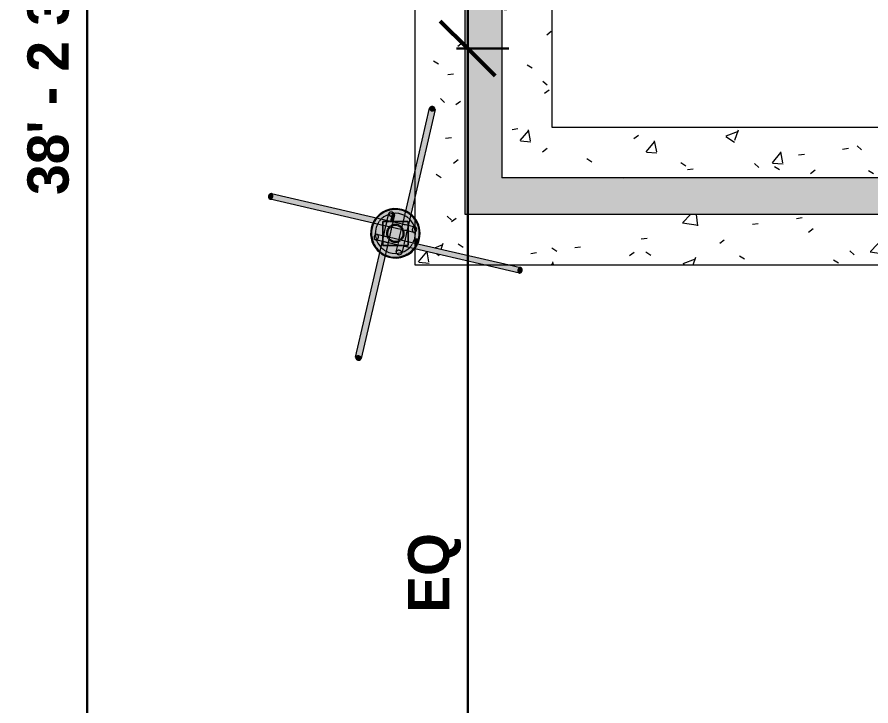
# Model space of a CAD drawing. Header units: inches. Extents: x -4126 to 2305, y -1116 to 12338.
# Drawn here: x -4041.2 to -3854.7, y 10905.7 to 11056.3 of the extents above; entities that cross this region are included whole.
import ezdxf

# ---------------------------------------------------------------- set-up
doc = ezdxf.new("R2010")
doc.units = ezdxf.units.IN
doc.header["$MEASUREMENT"] = 0
for name, color, linetype, lineweight in [('A-ANNO-DIMS', 211, 'Continuous', 9), ('A-ANNO-DIMS-96', 211, 'Continuous', 9), ('A-WALL', 113, 'Continuous', 13), ('S-FNDN', 32, 'Continuous', 13)]:
    doc.layers.add(name, color=color, linetype=linetype, lineweight=lineweight)
doc.styles.add('Century Gothic_B', font='GOTHICB.TTF', dxfattribs={"height": 9})
doc.dimstyles.new('OD__1_4__Tol__', dxfattribs={"dimscale": 12, "dimtxt": 9.397514, "dimasz": 1, "dimexe": 0.75, "dimexo": 0.5, "dimgap": 0.125, "dimtad": 1, "dimrnd": 0.25, "dimzin": 1, "dimdsep": 46, "dimlunit": 4, "dimtxsty": 'Century Gothic_B', "dimblk1": 'OBLIQUE', "dimblk2": 'OBLIQUE', "dimsah": 1, "dimcen": 0.09, "dimdle": 0.75, "dimazin": 0, "dimtfac": 1, "dimtdec": 4, "dimtix": 1, "dimtmove": 0, "dimatfit": 3, "dimfxl": 1, "dimtvp": 1, "dimtfill": 1, "dimfrac": 2, "dimtolj": 1, "dimtzin": 0, "dimlwd": 30, "dimlwe": 30, "dimarcsym": 2})
pattern_1 = [(50, (0, 0), (27.5427, -2.40992), [2.88, -31.68]), (355, (0, 0), (-5.327844, 28.884266), [2.304, -25.344]), (100.451, (2.295, -0.2), (22.215316, 26.47393), [2.448, -26.924]), (46.184, (0, 7.68), (40.98187, -6.35642), [4.32, -47.52]), (96.636, (3.415, 7.15), (35.89075, 37.40619), [3.671, -40.386]), (351.184, (0, 7.68), (35.89097, 37.40622), [3.456, -38.016]), (21, (3.84, 5.76), (22.921036, -15.46073), [2.88, -31.68]), (326, (3.84, 5.76), (9.34353, 27.84574), [2.304, -25.344]), (71.451, (5.75, 4.472), (32.26477, 12.38442), [2.448, -26.924]), (37.5, (0, 0), (0.466855, 12.782707), [1.267, -23.77, 1.267, -24.461, -25.44]), (37.5, (0, 0), (0.466855, 12.782707), [-50.765, 1.267, -24.173]), (7.5, (0, 0), (10.10159, 15.14509), [1.267, -13.402, 1.267, -23.194, -9.696]), (7.5, (0, 0), (10.10159, 15.14509), [-39.13, 1.267, -8.429]), (327.5, (-8.563, 0), (20.499161, -0.86578), [1.267, -8.333, 1.267, -28.685, -39.744]), (327.5, (-8.563, 0), (20.499161, -0.86578), [-39.552, 1.267, -38.477]), (317.5, (-12.403, 0), (22.39478, 3.844288), [1.267, -11.213, 1.267, -18.624, -28.224]), (317.5, (-12.403, 0), (22.39478, 3.844288), [-32.371, 1.267, -26.957])]

# ---------------------------------------------------------------- blocks, each defined once
blk = doc.blocks.new('316600 - Special Foundations - Diamond Pier - Generic - 316600 - Special Foundations - Diamond Pier - Generic-V173-FRAMING PLAN - 1ST FLOOR')
at = {"layer": 'S-FNDN', "transparency": 33554483}
for points in [[(4.23, 10.6), (7.97, 26.76), (7.68, 26.89), (7.49, 27.11), (7.44, 27.24), (4.23, 13.28), (4.23, 10.96)], [(4.23, 7.83), (8.63, 26.97), (8.43, 26.79), (8.13, 26.74), (7.96, 26.72), (4.23, 10.41), (4.23, 7.88)], [(8.13, 26.74), (8.38, 26.79), (8.55, 26.87), (8.68, 27.08), (8.63, 27.37), (8.55, 27.48), (8.28, 27.65), (7.97, 27.7), (7.68, 27.61), (7.49, 27.43), (7.46, 27.36), (7.51, 27.08), (7.68, 26.89), (8.03, 26.75)], [(2.83, 4.55), (4.23, 10.6), (4.23, 13.37), (2.3, 4.85), (2.73, 4.61)], [(3.39, 4.19), (4.23, 7.97), (4.23, 10.6), (2.83, 4.55), (3.38, 4.21)], [(-27.24, 7.46), (-26.99, 7.57), (-26.87, 7.72), (-26.75, 8.03), (-26.76, 8.3), (-26.87, 8.55), (-27.08, 8.68), (-27.37, 8.63), (-27.48, 8.55), (-27.64, 8.33), (-27.7, 7.97), (-27.65, 7.72), (-27.43, 7.49), (-27.36, 7.46)], [(-4.87, 2.26), (-4.65, 2.74), (-4.57, 2.84), (-26.76, 7.97), (-26.89, 7.68), (-27.11, 7.49), (-27.24, 7.44), (-5.27, 2.36)], [(-4.57, 2.84), (-4.15, 3.38), (-26.97, 8.63), (-26.79, 8.43), (-26.74, 8.13), (-26.72, 7.96), (-4.64, 2.85)], [(-0.53, 2.62), (-0.2, 4.16), (-0.31, 4.41), (-0.55, 4.59), (-0.71, 4.64), (-1.16, 2.69), (-0.71, 2.62), (-0.53, 2.62)], [(-1.18, 2.62), (-1.17, 2.64), (-1.17, 2.69), (-1.77, 2.81), (-1.79, 2.62), (-1.23, 2.62)], [(-0.62, 2.24), (-0.57, 2.55), (-0.58, 2.53), (-0.62, 2.24)], [(5.27, -1.22), (5.39, 0.38), (5.09, 1.82), (4.29, 3.27), (4.23, 3.33), (4.23, 1.44), (4.43, 1.37), (4.61, 1.17), (4.66, 0.87), (4.59, 0.55), (4.41, 0.31), (4.35, 0.23), (4.27, -0.99), (5.05, -1.17)], [(2.55, 0.55), (2.53, 0.58), (2.53, 0.55)], [(2.77, 0.5), (2.77, 0.59), (2.57, 0.63), (2.55, 0.55), (2.75, 0.5)], [(2.77, 1.71), (2.75, 1.79), (2.75, 1.76), (2.74, 1.71)], [(2.77, 1.51), (2.81, 1.77), (2.77, 1.76), (2.77, 1.59)], [(4.64, 0.71), (4.64, 1.05), (4.53, 1.29), (4.32, 1.42), (4.23, 1.42), (4.26, 0.79), (4.59, 0.72)], [(4.23, 0.22), (4.41, 0.31), (4.59, 0.55), (4.64, 0.71), (4.23, 0.8), (4.23, 0.23)], [(4.27, -0.99), (4.35, 0.27), (4.23, 0.2), (4.23, -0.98)], [(-2.77, -1.78), (-2.81, -1.69), (-2.81, -1.77)], [(-2.57, -0.64), (-2.55, -0.55), (-2.77, -0.52), (-2.77, -0.59)], [(-2.55, -1.83), (-2.55, -1.81), (-2.75, -1.76), (-2.75, -1.79), (-2.65, -1.81)], [(-2.55, -0.63), (-2.53, -0.58), (-2.55, -0.57), (-2.55, -0.63)], [(4.87, -2.26), (5.27, -1.22), (4.25, -1.02), (4.23, -1.17), (4.27, -2.12), (4.75, -2.24)], [(0.63, -2.57), (0.63, -2.55), (0.58, -2.53), (0.57, -2.55)], [(1.77, -2.83), (1.79, -2.62), (1.17, -2.64), (1.17, -2.69), (1.75, -2.82)], [(4.23, -3.28), (4.75, -2.55), (4.87, -2.26), (4.23, -2.15), (4.23, -3.24)], [(19.66, -6.88), (22.06, -6.88), (4.57, -2.84), (4.23, -3.33), (4.23, -3.4), (19.45, -6.88)], [(22.17, -6.88), (24.84, -6.88), (4.85, -2.3), (4.65, -2.74), (4.57, -2.84), (22.06, -6.88)], [(-8.68, -27.08), (-8.55, -26.87), (-8.28, -26.75), (-7.96, -26.72), (-2.83, -4.55), (-3.39, -4.19), (-8.66, -26.99)], [(-7.46, -27.36), (-2.3, -4.85), (-2.83, -4.55), (-7.97, -26.76), (-7.68, -26.89), (-7.49, -27.11), (-7.46, -27.24)], [(26.76, -7.97), (26.89, -7.68), (27.11, -7.49), (27.24, -7.44), (24.74, -6.88), (22.06, -6.88), (26.75, -7.96)], [(27.21, -8.69), (27.45, -8.58), (27.65, -8.27), (27.7, -7.97), (27.65, -7.72), (27.43, -7.49), (27.36, -7.46), (27.08, -7.51), (26.97, -7.6), (26.79, -7.88), (26.75, -8.19), (26.81, -8.45), (27.02, -8.65), (27.08, -8.68)], [(-8.02, -27.71), (-7.68, -27.61), (-7.49, -27.43), (-7.46, -27.36), (-7.51, -27.08), (-7.6, -26.97), (-7.88, -26.79), (-8.19, -26.75), (-8.43, -26.79), (-8.63, -26.97), (-8.68, -27.23), (-8.58, -27.45), (-8.28, -27.65), (-8.13, -27.68)]]:
    blk.add_hatch(color=256, dxfattribs=at).paths.add_polyline_path(points, flags=0)
h = blk.add_hatch(color=256, dxfattribs=at)
h.paths.add_polyline_path([(-4.27, 0.99), (-3.84, 2.03), (-4.87, 2.26), (-5.27, 1.22), (-4.36, 1.01)], flags=0)
h.paths.add_polyline_path([(4.23, 1.44), (4.23, 3.33), (3.39, 4.19), (3.12, 3.03), (3.3, 2.87), (4.04, 1.68), (4.09, 1.47), (4.16, 1.46)], flags=0)
h.paths.add_polyline_path([(-3.03, 3.12), (-2.87, 3.3), (-1.68, 4.04), (-1.47, 4.09), (-1.37, 4.43), (-1.17, 4.61), (-0.87, 4.66), (-0.55, 4.59), (-0.31, 4.41), (-0.23, 4.35), (1.02, 4.25), (2.03, 3.84), (2.26, 4.87), (1.96, 5.04), (0.31, 5.38), (-1.08, 5.3), (-2.53, 4.78), (-3.77, 3.87), (-4.15, 3.38), (-3.13, 3.14)], flags=0)
h = blk.add_hatch(color=256, dxfattribs=at)
h.paths.add_polyline_path([(-3.84, 2.03), (-3.67, 2.35), (-3.03, 3.12), (-4.17, 3.36), (-4.75, 2.56), (-4.84, 2.26), (-4.27, 2.12)], flags=0)
h.paths.add_polyline_path([(3.12, 3.03), (3.37, 4.21), (3.23, 4.32), (2.26, 4.84), (2.06, 3.83), (2.35, 3.67), (3.11, 3.04)], flags=0)
h = blk.add_hatch(color=256, dxfattribs=at)
h.paths.add_polyline_path([(4.23, -0.98), (4.23, 0.22), (4.04, 0.2), (2.77, 0.45), (2.77, -0.64), (3.75, -0.87)], flags=0)
h.paths.add_polyline_path([(-2.77, 0.64), (-2.77, 1.78), (-3.84, 2.03), (-4.27, 0.99), (-2.95, 0.68)], flags=0)
h.paths.add_polyline_path([(4.09, 1.47), (3.98, 1.78), (3.3, 2.88), (3.12, 3.03), (2.83, 1.77), (4.04, 1.49)], flags=0)
h.paths.add_polyline_path([(1.41, 2.62), (1.74, 2.62), (2.03, 3.84), (0.87, 4.27), (-0.27, 4.35), (-0.2, 4.16), (-0.23, 3.92), (-0.5, 2.62), (1.37, 2.62)], flags=0)
h.paths.add_polyline_path([(-1.77, 2.83), (-1.47, 4.09), (-1.78, 3.98), (-2.87, 3.3), (-3.03, 3.12), (-2.02, 2.89)], flags=0)
h = blk.add_hatch(color=256, dxfattribs=at)
h.paths.add_polyline_path([(-2.77, 1.78), (-2.76, 2.62), (-2.13, 2.62), (-2.02, 2.89), (-3.04, 3.1), (-3.8, 2.13), (-3.84, 2.03), (-2.87, 1.81)], flags=0)
h.paths.add_polyline_path([(2.89, 2.02), (3.1, 3.04), (2.13, 3.8), (2.03, 3.84), (1.78, 2.62), (2.77, 2.62), (2.81, 2.06), (2.87, 2.03)], flags=0)
h = blk.add_hatch(color=256, dxfattribs=at)
h.paths.add_polyline_path([(-2.77, -2.07), (-2.81, -1.77), (-2.83, -1.77), (-2.87, -2.03), (-2.81, -2.06)], flags=0)
h.paths.add_polyline_path([(-1.16, 2.69), (-0.71, 4.64), (-1.05, 4.64), (-1.29, 4.53), (-1.42, 4.32), (-1.75, 2.82), (-1.17, 2.69)], flags=0)
h = blk.add_hatch(color=256, dxfattribs=at)
h.paths.add_polyline_path([(1, -2.62), (1.79, -2.62), (2.03, -1.61), (0.82, -1.36), (0.58, -2.53), (0.96, -2.62)], flags=0)
h.paths.add_polyline_path([(-1.61, -2.05), (-1.36, -0.82), (-2.53, -0.58), (-2.77, -1.71), (-2.74, -1.71), (-2.74, -1.76), (-1.61, -2.05)], flags=0)
h.paths.add_polyline_path([(2.53, 0.58), (2.77, 1.71), (2.74, 1.71), (2.74, 1.76), (1.61, 2.03), (1.36, 0.82), (2.48, 0.59)], flags=0)
h.paths.add_polyline_path([(-0.83, 1.33), (-0.58, 2.53), (-1.02, 2.62), (-1.79, 2.62), (-2.03, 1.61), (-0.83, 1.33)], flags=0)
h = blk.add_hatch(color=256, dxfattribs=at)
h.paths.add_polyline_path([(0.86, -2.62), (0.63, -2.57), (0.62, -2.62), (0.85, -2.62)], flags=0)
h.paths.add_polyline_path([(-1.61, -2.05), (0.55, -2.53), (0.83, -1.33), (-1.34, -0.87), (-1.61, -2.03)], flags=0)
h.paths.add_polyline_path([(-2.77, -2.62), (-1.74, -2.62), (-1.64, -2.04), (-2.77, -1.78), (-2.77, -2.47)], flags=0)
h.paths.add_polyline_path([(2.05, -1.61), (2.53, 0.55), (1.33, 0.83), (0.87, -1.34), (2.03, -1.61)], flags=0)
h.paths.add_polyline_path([(2.76, -2.62), (2.77, -2.59), (2.77, -1.78), (2.04, -1.64), (1.81, -2.62), (2.35, -2.62)], flags=0)
h.paths.add_polyline_path([(-2.77, -1.51), (-2.57, -0.64), (-2.77, -0.59), (-2.77, -1.47)], flags=0)
h.paths.add_polyline_path([(-1.33, -0.83), (-0.87, 1.34), (-2.05, 1.61), (-2.53, -0.55), (-1.33, -0.83)], flags=0)
h.paths.add_polyline_path([(2.77, 0.59), (2.74, 1.37), (2.57, 0.64)], flags=0)
h.paths.add_polyline_path([(1.33, 0.83), (1.61, 2.05), (-0.55, 2.53), (-0.83, 1.33), (1.29, 0.84)], flags=0)
h.paths.add_polyline_path([(-2.05, 1.61), (-1.81, 2.62), (-2.77, 2.59), (-2.77, 1.78), (-2.51, 1.72)], flags=0)
h.paths.add_polyline_path([(2.77, 1.78), (2.74, 2.62), (1.74, 2.62), (1.64, 2.04), (2.76, 1.78)], flags=0)
h.paths.add_polyline_path([(-0.63, 2.57), (-0.62, 2.62), (-0.71, 2.58), (-0.64, 2.57)], flags=0)
h = blk.add_hatch(color=256, dxfattribs=at)
h.paths.add_polyline_path([(-0.31, -2.62), (0.53, -2.62), (0.55, -2.55), (-1.61, -2.05), (-1.74, -2.62), (-0.33, -2.62)], flags=0)
h.paths.add_polyline_path([(2.77, -1.78), (2.75, 0.5), (2.55, 0.55), (2.05, -1.61), (2.51, -1.72)], flags=0)
h.paths.add_polyline_path([(0.83, -1.33), (1.33, 0.83), (-0.83, 1.33), (-1.33, -0.83), (0.71, -1.3)], flags=0)
h.paths.add_polyline_path([(-2.55, -0.55), (-2.05, 1.61), (-2.77, 1.78), (-2.75, -0.5)], flags=0)
h.paths.add_polyline_path([(1.61, 2.05), (1.74, 2.62), (-0.53, 2.62), (-0.55, 2.55), (1.53, 2.07)], flags=0)
h = blk.add_hatch(color=256, dxfattribs=at)
h.paths.add_polyline_path([(4.23, 0.8), (4.23, 1.44), (2.82, 1.75), (2.77, 1.37), (2.77, 1.14), (4.16, 0.82)], flags=0)
h.paths.add_polyline_path([(-1.81, 2.62), (-1.77, 2.83), (-2.03, 2.87), (-2.12, 2.62)], flags=0)
h = blk.add_hatch(color=256, dxfattribs=at)
h.paths.add_polyline_path([(-0.55, 2.55), (-0.56, 2.62), (-0.62, 2.62), (-0.63, 2.57), (-0.55, 2.55)], flags=0)
h.paths.add_polyline_path([(-1.02, 2.62), (-1.02, 2.66), (-1.16, 2.67), (-1.17, 2.62), (-1.02, 2.62)], flags=0)
h = blk.add_hatch(color=256, dxfattribs=at)
h.paths.add_polyline_path([(0.71, -4.64), (1.16, -2.69), (0.71, -2.62), (0.53, -2.62), (0.2, -4.16), (0.31, -4.41), (0.55, -4.59)], flags=0)
h.paths.add_polyline_path([(1.76, 2.62), (1.78, 2.62), (1.75, 2.62)], flags=0)
h = blk.add_hatch(color=256, dxfattribs=at)
h.paths.add_polyline_path([(0.87, -4.66), (1.17, -4.61), (1.37, -4.43), (1.47, -4.09), (1.75, -2.82), (1.16, -2.69), (0.71, -4.64)], flags=0)
h.paths.add_polyline_path([(2.83, 1.77), (2.87, 2.03), (2.77, 2.07), (2.81, 1.77)], flags=0)
h = blk.add_hatch(color=256, dxfattribs=at)
h.paths.add_polyline_path([(-0.46, -5.39), (1.08, -5.3), (2.53, -4.78), (3.86, -3.76), (4.15, -3.38), (3.03, -3.12), (2.87, -3.3), (1.68, -4.04), (1.47, -4.09), (1.37, -4.43), (1.17, -4.61), (0.87, -4.66), (0.55, -4.59), (0.31, -4.41), (0.23, -4.35), (-1.02, -4.25), (-2.03, -3.84), (-2.26, -4.87), (-1.96, -5.04), (-0.55, -5.37)], flags=0)
h.paths.add_polyline_path([(-3.39, -4.19), (-3.12, -3.03), (-3.3, -2.87), (-4.03, -1.71), (-4.09, -1.47), (-4.43, -1.37), (-4.61, -1.17), (-4.66, -0.87), (-4.59, -0.55), (-4.41, -0.31), (-4.35, -0.23), (-4.27, 0.99), (-5.27, 1.22), (-5.39, -0.38), (-5.09, -1.82), (-4.29, -3.27), (-3.69, -3.89)], flags=0)
h.paths.add_polyline_path([(4.23, -2.12), (4.19, -1.17), (3.84, -2.03)], flags=0)
h = blk.add_hatch(color=256, dxfattribs=at)
h.paths.add_polyline_path([(0.27, -4.35), (0.2, -4.16), (0.23, -3.92), (0.5, -2.62), (-1.74, -2.62), (-2.03, -3.84), (-0.87, -4.27), (0.25, -4.35)], flags=0)
h.paths.add_polyline_path([(1.47, -4.09), (1.78, -3.98), (2.87, -3.3), (3.03, -3.12), (1.77, -2.83), (1.49, -4.04)], flags=0)
h.paths.add_polyline_path([(-3.12, -3.03), (-2.83, -1.77), (-4.09, -1.47), (-3.98, -1.78), (-3.3, -2.88)], flags=0)
h.paths.add_polyline_path([(3.84, -2.03), (4.23, -0.98), (2.77, -0.64), (2.77, -1.78), (3.75, -2)], flags=0)
h.paths.add_polyline_path([(-2.77, -0.5), (-2.77, 0.64), (-4.27, 0.99), (-4.35, -0.27), (-4.16, -0.2), (-3.92, -0.23), (-3.01, -0.44)], flags=0)
h = blk.add_hatch(color=256, dxfattribs=at)
h.paths.add_polyline_path([(4.16, 0.2), (4.23, 0.25), (4.23, 0.8), (2.77, 1.14), (2.77, 0.5), (4.04, 0.2)], flags=0)
h.paths.add_polyline_path([(-2.77, 1.78), (-2.77, 1.78), (-2.87, 1.8)], flags=0)
h = blk.add_hatch(color=256, dxfattribs=at)
h.paths.add_polyline_path([(2.87, -1.81), (2.87, -1.8), (2.77, -1.78)], flags=0)
h.paths.add_polyline_path([(-2.77, -1.14), (-2.77, -0.5), (-4.16, -0.2), (-4.41, -0.31), (-4.59, -0.55), (-4.64, -0.71), (-2.86, -1.12)], flags=0)
h = blk.add_hatch(color=256, dxfattribs=at)
h.paths.add_polyline_path([(2.02, -2.89), (2.12, -2.62), (1.81, -2.65), (1.77, -2.83)], flags=0)
h.paths.add_polyline_path([(-2.83, -1.77), (-2.77, -1.37), (-2.77, -1.14), (-4.64, -0.71), (-4.64, -1.05), (-4.53, -1.29), (-4.32, -1.42), (-3.08, -1.71)], flags=0)
h = blk.add_hatch(color=256, dxfattribs=at)
h.paths.add_polyline_path([(-2.03, -3.84), (-1.78, -2.62), (-2.77, -2.62), (-2.81, -2.06), (-2.89, -2.02), (-3.1, -3.04), (-2.13, -3.8), (-2.03, -3.84)], flags=0)
h.paths.add_polyline_path([(3.03, -3.12), (3.8, -2.13), (3.84, -2.03), (2.77, -1.81), (2.76, -2.62), (2.13, -2.62), (2.02, -2.89), (2.87, -3.08)], flags=0)
h = blk.add_hatch(color=256, dxfattribs=at)
h.paths.add_polyline_path([(-2.26, -4.87), (-2.06, -3.83), (-2.35, -3.67), (-3.12, -3.03), (-3.37, -4.21), (-3.23, -4.32), (-2.27, -4.87)], flags=0)
h.paths.add_polyline_path([(4.15, -3.38), (4.23, -3.24), (4.23, -2.12), (3.83, -2.06), (3.67, -2.35), (3.03, -3.12), (3.77, -3.29)], flags=0)
h = blk.add_hatch(color=256, dxfattribs=at)
h.paths.add_polyline_path([(1.16, -2.69), (1.17, -2.62), (1.02, -2.66)], flags=0)
h.paths.add_polyline_path([(0.53, -2.62), (0.62, -2.62), (0.63, -2.57), (0.55, -2.55)], flags=0)
h = blk.add_hatch(color=256, dxfattribs=at)
h.paths.add_polyline_path([(27.08, -8.68), (26.87, -8.55), (26.75, -8.28), (26.72, -7.96), (22.06, -6.88), (19.29, -6.88), (26.99, -8.66)], flags=0)
h.paths.add_polyline_path([(4.23, -3.4), (4.2, -3.32), (4.15, -3.38)], flags=0)
at = {"layer": 'S-FNDN'}
for p, q in [((4.23, 13.37), (7.46, 27.36)), ((8.68, 27.08), (4.23, 7.83)), ((1.68, 2.34), (4.23, 13.37)), ((-2.34, 1.68), (-27.36, 7.46)), ((-27.08, 8.68), (-1.67, 2.81)), ((4.23, 7.83), (2.81, 1.67)), ((-1.77, 2.83), (-1.42, 4.32)), ((-0.2, 4.04), (-0.55, 2.55)), ((-2.77, 2.59), (-2.77, 2.46)), ((-2.77, 2.46), (-2.77, 2.59)), ((-2.77, 2.42), (-2.77, 2.29)), ((-2.77, 2.29), (-2.77, 2.42)), ((-2.77, 2.25), (-2.77, 2.13)), ((-2.77, 2.13), (-2.77, 2.25)), ((-2.77, 2.1), (-2.77, 2)), ((-2.77, 2), (-2.77, 2.1)), ((-2.77, 1.97), (-2.77, 1.89)), ((-2.77, 1.89), (-2.77, 1.97)), ((-2.15, 2.62), (-2.76, 2.62)), ((-2.76, 2.62), (-2.15, 2.62)), ((-1.81, 2.62), (-2.12, 2.62)), ((-2.12, 2.62), (-1.82, 2.62)), ((-2, 1.81), (-1.98, 1.92)), ((-1.97, 1.95), (-1.94, 2.06)), ((-1.94, 2.09), (-1.91, 2.22)), ((-1.9, 2.25), (-1.88, 2.36)), ((-1.86, 2.41), (-1.84, 2.52)), ((-1.83, 2.55), (-1.81, 2.65)), ((-1.8, 2.67), (-1.79, 2.75)), ((-1.73, 2.62), (-1.79, 2.62)), ((-1.79, 2.62), (-1.73, 2.62)), ((-1.78, 2.76), (-1.77, 2.81)), ((-1.67, 2.62), (-1.73, 2.62)), ((-1.73, 2.62), (-1.67, 2.62)), ((-1.67, 2.81), (-1.29, 2.72)), ((-1.5, 2.62), (-1.59, 2.62)), ((-1.59, 2.62), (-1.5, 2.62)), ((-1.35, 2.62), (-1.49, 2.62)), ((-1.49, 2.62), (-1.35, 2.62)), ((-1.26, 2.62), (-1.34, 2.62)), ((-1.34, 2.62), (-1.26, 2.62)), ((-1.25, 2.71), (-1.01, 2.65)), ((-1.18, 2.62), (-1.23, 2.62)), ((-1.23, 2.62), (-1.18, 2.62)), ((-1.02, 2.62), (-1.17, 2.62)), ((-1.17, 2.62), (-1.02, 2.62)), ((-1, 2.65), (0.23, 2.37)), ((-0.86, 2.62), (-0.94, 2.62)), ((-0.94, 2.62), (-0.86, 2.62)), ((-0.73, 2.62), (-0.85, 2.62)), ((-0.85, 2.62), (-0.73, 2.62)), ((-0.62, 2.62), (-0.72, 2.62)), ((-0.72, 2.62), (-0.62, 2.62)), ((-0.69, 1.94), (-0.72, 1.81)), ((-0.65, 2.1), (-0.68, 1.99)), ((-0.62, 2.24), (-0.65, 2.12)), ((-0.56, 2.62), (-0.62, 2.62)), ((-0.62, 2.62), (1.75, 2.62)), ((-0.59, 2.37), (-0.61, 2.26)), ((-0.57, 2.47), (-0.59, 2.38)), ((-0.55, 2.53), (-0.56, 2.48)), ((1.75, 2.62), (-0.53, 2.62)), ((0.24, 2.37), (1.53, 2.07)), ((1.15, 0.05), (1.68, 2.34)), ((1.53, 2.07), (1.61, 2.05)), ((1.64, 2.04), (1.69, 2.03)), ((1.71, 2.02), (1.79, 2.01)), ((1.83, 2.62), (1.78, 2.62)), ((1.78, 2.62), (1.83, 2.62)), ((1.81, 2), (1.92, 1.98)), ((1.93, 2.62), (1.85, 2.62)), ((1.86, 2.62), (1.93, 2.62)), ((1.95, 1.97), (2.06, 1.94)), ((2.06, 2.62), (1.96, 2.62)), ((1.96, 2.62), (2.06, 2.62)), ((2.09, 1.94), (2.22, 1.91)), ((2.22, 2.62), (2.1, 2.62)), ((2.1, 2.62), (2.22, 2.62)), ((2.25, 1.9), (2.36, 1.88)), ((2.38, 2.62), (2.26, 2.62)), ((2.26, 2.62), (2.38, 2.62)), ((2.55, 2.62), (2.42, 2.62)), ((2.42, 2.62), (2.55, 2.62)), ((2.71, 2.62), (2.59, 2.62)), ((2.59, 2.62), (2.71, 2.62)), ((2.77, 2.33), (2.77, 2.62)), ((2.77, 2.62), (2.77, 2.33)), ((2.77, 1.78), (2.77, 2.31)), ((2.77, 2.31), (2.77, 1.91)), ((2.77, 1.89), (2.77, 1.76)), ((-2.77, 1.78), (-2.77, -0.5)), ((-2.77, -0.65), (-2.77, 1.78)), ((-2.52, -0.45), (-2.37, 0.23)), ((-2.37, 0.24), (-2.05, 1.61)), ((-0.05, 1.15), (-2.34, 1.68)), ((-2.04, 1.64), (-2.03, 1.69)), ((-2.02, 1.71), (-2.01, 1.79)), ((-1.08, 0.24), (-1.22, -0.36)), ((-1.01, 0.54), (-1.08, 0.25)), ((-0.83, 1.33), (-1.01, 0.56)), ((-0.81, 1.41), (-0.82, 1.36)), ((-0.79, 1.51), (-0.8, 1.46)), ((-0.76, 1.63), (-0.78, 1.53)), ((-0.73, 1.78), (-0.75, 1.66)), ((0.24, 1.08), (-0.04, 1.15)), ((0.54, 1.01), (0.25, 1.08)), ((1.33, 0.83), (0.56, 1.01)), ((1.01, -0.54), (1.15, 0.04)), ((1.41, 0.81), (1.36, 0.82)), ((1.51, 0.79), (1.46, 0.8)), ((1.63, 0.76), (1.53, 0.78)), ((1.78, 0.73), (1.66, 0.75)), ((1.94, 0.69), (1.81, 0.72)), ((2.1, 0.65), (1.99, 0.68)), ((2.24, 0.62), (2.12, 0.65)), ((2.37, 0.59), (2.26, 0.61)), ((2.52, 0.45), (2.37, -0.21)), ((2.47, 0.57), (2.38, 0.59)), ((2.42, 1.86), (2.52, 1.84)), ((2.53, 0.55), (2.48, 0.56)), ((2.65, 1.01), (2.53, 0.46)), ((2.55, 1.83), (2.65, 1.81)), ((4.04, 0.2), (2.55, 0.55)), ((2.71, 1.25), (2.66, 1.04)), ((2.67, 1.8), (2.75, 1.79)), ((2.81, 1.67), (2.72, 1.29)), ((2.76, 1.78), (2.81, 1.77)), ((2.77, 1.7), (2.77, 1.76)), ((2.77, 1.76), (2.77, 1.69)), ((2.77, 1.61), (2.77, 1.69)), ((2.77, 1.69), (2.77, 1.61)), ((2.77, 1.51), (2.77, 1.59)), ((2.77, 1.59), (2.77, 1.51)), ((2.77, 1.47), (2.77, 1.51)), ((2.77, 1.51), (2.77, 1.47)), ((2.77, 1.31), (2.77, 1.46)), ((2.77, 1.46), (2.77, 1.31)), ((2.77, 1.15), (2.77, 1.3)), ((2.77, 1.3), (2.77, 1.15)), ((2.77, 0.98), (2.77, 1.14)), ((2.77, 1.14), (2.77, 0.98)), ((2.77, 0.83), (2.77, 0.97)), ((2.77, 0.97), (2.77, 0.83)), ((2.77, 0.69), (2.77, 0.82)), ((2.77, 0.82), (2.77, 0.69)), ((2.77, 0.59), (2.77, 0.68)), ((2.77, 0.65), (2.77, 0.19)), ((2.77, 0.52), (2.77, 0.58)), ((2.77, -0.36), (2.77, 0.5)), ((2.77, 0.17), (2.77, -0.36)), ((2.83, 1.77), (4.23, 1.44)), ((4.23, 1.44), (4.32, 1.42)), ((-8.68, -27.08), (-2.81, -1.67)), ((-3.73, -1.56), (-4.32, -1.42)), ((-4.04, -0.2), (-2.55, -0.55)), ((-2.83, -1.77), (-3.69, -1.57)), ((-2.81, -1.67), (-2.72, -1.29)), ((-2.76, -1.78), (-2.81, -1.77)), ((-2.77, -0.52), (-2.77, -0.58)), ((-2.77, -0.59), (-2.77, -0.68)), ((-2.77, -0.69), (-2.77, -0.82)), ((-2.77, -0.82), (-2.77, -0.69)), ((-2.77, -0.83), (-2.77, -0.97)), ((-2.77, -0.97), (-2.77, -0.83)), ((-2.77, -0.98), (-2.77, -1.14)), ((-2.77, -1.14), (-2.77, -0.98)), ((-2.77, -1.15), (-2.77, -1.3)), ((-2.77, -1.3), (-2.77, -1.15)), ((-2.77, -1.31), (-2.77, -1.46)), ((-2.77, -1.46), (-2.77, -1.31)), ((-2.77, -1.47), (-2.77, -1.51)), ((-2.77, -1.51), (-2.77, -1.47)), ((-2.77, -1.51), (-2.77, -1.59)), ((-2.77, -1.59), (-2.77, -1.51)), ((-2.77, -1.61), (-2.77, -1.69)), ((-2.77, -1.69), (-2.77, -1.61)), ((-2.77, -1.7), (-2.77, -1.76)), ((-2.77, -1.76), (-2.77, -1.7)), ((-2.77, -1.89), (-2.77, -1.76)), ((-2.77, -1.78), (-2.77, -2.31)), ((-2.67, -1.8), (-2.75, -1.79)), ((-2.71, -1.25), (-2.66, -1.04)), ((-2.65, -1.01), (-2.53, -0.46)), ((-2.55, -1.83), (-2.65, -1.81)), ((-2.53, -0.55), (-2.48, -0.56)), ((-2.41, -1.86), (-2.52, -1.84)), ((-2.47, -0.57), (-2.38, -0.59)), ((-2.37, -0.59), (-2.26, -0.61)), ((-2.24, -0.62), (-2.12, -0.65)), ((-2.1, -0.65), (-1.99, -0.68)), ((-1.94, -0.69), (-1.81, -0.72)), ((-1.78, -0.73), (-1.66, -0.75)), ((-1.22, -0.37), (-1.68, -2.34)), ((-1.63, -0.76), (-1.53, -0.78)), ((-1.51, -0.79), (-1.46, -0.8)), ((-1.41, -0.81), (-1.36, -0.82)), ((-1.33, -0.83), (-0.56, -1.01)), ((-0.54, -1.01), (-0.25, -1.08)), ((-0.24, -1.08), (0.04, -1.15)), ((0.05, -1.15), (2.34, -1.68)), ((0.69, -1.94), (0.72, -1.81)), ((0.73, -1.78), (0.75, -1.66)), ((0.76, -1.63), (0.78, -1.53)), ((0.79, -1.51), (0.8, -1.46)), ((0.81, -1.41), (0.82, -1.36)), ((0.83, -1.33), (1.01, -0.56)), ((2, -1.81), (1.98, -1.92)), ((2.02, -1.71), (2.01, -1.79)), ((2.04, -1.64), (2.03, -1.69)), ((2.37, -0.23), (2.05, -1.61)), ((2.34, -1.68), (4.23, -2.12)), ((2.77, -1.78), (2.77, -0.39)), ((2.77, -0.39), (2.77, -1.78)), ((-1.68, -2.34), (-7.46, -27.36)), ((-2.77, -2.31), (-2.77, -1.91)), ((-2.77, -2.33), (-2.77, -2.62)), ((-2.77, -2.62), (-2.77, -2.33)), ((-2.71, -2.62), (-2.59, -2.62)), ((-2.59, -2.62), (-2.71, -2.62)), ((-2.55, -2.62), (-2.42, -2.62)), ((-2.42, -2.62), (-2.55, -2.62)), ((-2.38, -2.62), (-2.26, -2.62)), ((-2.26, -2.62), (-2.38, -2.62)), ((-2.25, -1.9), (-2.36, -1.88)), ((-2.09, -1.94), (-2.22, -1.91)), ((-2.22, -2.62), (-2.1, -2.62)), ((-2.1, -2.62), (-2.22, -2.62)), ((-1.95, -1.97), (-2.06, -1.94)), ((-2.06, -2.62), (-1.96, -2.62)), ((-1.96, -2.62), (-2.06, -2.62)), ((-1.93, -2.62), (-1.85, -2.62)), ((-1.86, -2.62), (-1.93, -2.62)), ((-1.81, -2), (-1.92, -1.98)), ((-1.83, -2.62), (-1.78, -2.62)), ((-1.78, -2.62), (-1.83, -2.62)), ((-1.71, -2.02), (-1.79, -2.01)), ((-1.75, -2.62), (0.53, -2.62)), ((0.62, -2.62), (-1.75, -2.62)), ((-1.64, -2.04), (-1.69, -2.03)), ((-1.53, -2.07), (-1.61, -2.05)), ((-0.24, -2.37), (-1.53, -2.07)), ((1, -2.65), (-0.23, -2.37)), ((0.2, -4.04), (0.55, -2.55)), ((0.55, -2.53), (0.56, -2.48)), ((0.56, -2.62), (0.62, -2.62)), ((0.57, -2.47), (0.59, -2.38)), ((0.59, -2.37), (0.61, -2.26)), ((0.62, -2.24), (0.65, -2.12)), ((0.62, -2.62), (0.72, -2.62)), ((0.72, -2.62), (0.62, -2.62)), ((0.65, -2.1), (0.68, -1.99)), ((0.73, -2.62), (0.85, -2.62)), ((0.85, -2.62), (0.73, -2.62)), ((0.86, -2.62), (0.94, -2.62)), ((0.94, -2.62), (0.86, -2.62)), ((1.25, -2.71), (1.01, -2.65)), ((1.02, -2.62), (1.17, -2.62)), ((1.17, -2.62), (1.02, -2.62)), ((1.18, -2.62), (1.23, -2.62)), ((1.23, -2.62), (1.18, -2.62)), ((1.26, -2.62), (1.34, -2.62)), ((1.34, -2.62), (1.26, -2.62)), ((1.67, -2.81), (1.29, -2.72)), ((1.35, -2.62), (1.49, -2.62)), ((1.49, -2.62), (1.35, -2.62)), ((1.77, -2.83), (1.42, -4.32)), ((1.5, -2.62), (1.59, -2.62)), ((1.59, -2.62), (1.5, -2.62)), ((1.67, -2.62), (1.73, -2.62)), ((1.73, -2.62), (1.67, -2.62)), ((4.23, -3.4), (1.67, -2.81)), ((1.73, -2.62), (1.79, -2.62)), ((1.79, -2.62), (1.73, -2.62)), ((1.78, -2.76), (1.77, -2.81)), ((1.8, -2.67), (1.79, -2.75)), ((1.83, -2.55), (1.81, -2.65)), ((1.81, -2.62), (2.12, -2.62)), ((2.12, -2.62), (1.82, -2.62)), ((1.86, -2.41), (1.84, -2.52)), ((1.9, -2.25), (1.88, -2.36)), ((1.94, -2.09), (1.91, -2.22)), ((1.97, -1.95), (1.94, -2.06)), ((2.15, -2.62), (2.76, -2.62)), ((2.76, -2.62), (2.15, -2.62)), ((2.77, -1.97), (2.77, -1.89)), ((2.77, -1.89), (2.77, -1.97)), ((2.77, -2.1), (2.77, -2)), ((2.77, -2), (2.77, -2.1)), ((2.77, -2.25), (2.77, -2.13)), ((2.77, -2.13), (2.77, -2.25)), ((2.77, -2.42), (2.77, -2.29)), ((2.77, -2.29), (2.77, -2.42)), ((2.77, -2.59), (2.77, -2.46)), ((2.77, -2.46), (2.77, -2.59)), ((4.23, -2.12), (24.84, -6.88)), ((19.29, -6.88), (4.23, -3.4)), ((27.08, -8.68), (19.29, -6.88)), ((24.84, -6.88), (27.36, -7.46))]:
    blk.add_line(p, q, dxfattribs=at)
for radius, start, end in [(5.41, 64.9846, 140.87), (5.21, 134.2534, 139.8272), (5.21, 120.53, 133.7055), (4.38, 62.1657, 134.1528), (5.21, 117.8898, 120.0638), (5.21, 85.1625, 117.8898), (5.21, 68.7989, 85.1625), (5.21, 64.5191, 68.7989), (4.38, 59.8013, 60.781), (4.38, 57.981, 58.9807), (5.21, 62.4827, 63.2996), (5.41, 63.0239, 63.8041), (5.21, 60.9945, 62.0563), (5.41, 61.59, 62.6041), (5.21, 59.2615, 60.4965), (5.41, 59.9202, 61.0996), (5.21, 57.4017, 58.7274), (5.41, 58.1282, 59.3943), (5.21, 55.5419, 56.87), (5.41, 56.3363, 57.6046), (5.21, 53.8089, 55.0503), (5.41, 54.6665, 55.8521), (5.21, 52.4352, 53.3913), (5.41, 53.2326, 54.255), (5.21, 51.0022, 51.9444), (5.21, 36.0716, 49.9042), (5.41, 38.2399, 51.0317), (5.41, 155.0174, 166.9807), (5.21, 154.5661, 166.9807), (5.41, 153.1167, 153.8726), (5.41, 151.7268, 152.7085), (5.41, 150.6171, 151.249), (5.41, 148.1731, 149.5061), (5.21, 152.5921, 153.2457), (5.21, 151.1495, 152.1772), (5.41, 146.2829, 147.6198), (5.21, 149.3684, 150.3464), (5.41, 144.5215, 145.7727), (5.21, 147.4067, 148.8032), (5.41, 143.009, 144.0891), (5.21, 145.445, 146.8455), (5.41, 141.8484, 142.6821), (5.21, 143.617, 144.9276), (4.38, 152.1657, 166.9807), (5.21, 142.0472, 143.1786), (5.21, 140.8427, 141.716), (4.38, 149.8013, 150.781), (4.38, 147.981, 148.9807), (4.38, 145.7576, 147.4), (4.38, 143.3716, 145.137), (4.38, 140.9856, 142.7565), (4.38, 138.7622, 140.4196), (4.38, 136.853, 138.2838), (4.38, 135.3879, 136.4923), (1.95, 90.3185, 112.0441), (1.95, 64.1236, 89.8378), (4.38, 55.7576, 57.4), (4.38, 53.3716, 55.137), (4.38, 50.9856, 52.7565), (4.38, 48.7622, 50.4196), (4.38, 46.853, 48.2838), (4.38, 45.3879, 46.4923), (4.38, 12.1339, 44.1528), (5.21, 20.2559, 35.6691), (5.41, 346.9807, 38.2399), (5.41, 166.9807, 231.0317), (5.21, 166.9807, 183.3443), (4.38, 166.9807, 224.1528), (1.95, 166.9807, 192.4846), (1.95, 141.2664, 166.9807), (1.72, 166.9807, 346.9807), (1.72, 346.9807, 166.9807), (1.95, 133.2013, 139.1778), (1.95, 128.1824, 130.1402), (1.95, 120.0741, 123.564), (1.95, 115.5521, 118.5256), (1.95, 112.8502, 114.7465), (1.95, 53.8392, 63.6429), (1.95, 42.6757, 52.6001), (1.95, 39.2149, 40.9114), (1.95, 34.9803, 38.4093), (1.95, 30.0229, 33.7786), (1.95, 23.5964, 25.779), (1.95, 14.7836, 20.2579), (1.95, 346.9807, 12.4846), (4.38, 346.9807, 12.1339), (5.21, 3.615, 19.708), (5.21, 346.9807, 3.3443), (5.21, 183.9527, 199.708), (5.21, 200.2559, 229.9042), (1.95, 194.7836, 200.2579), (1.95, 203.5964, 205.779), (1.95, 210.0229, 213.7786), (1.95, 214.9803, 218.4093), (1.95, 219.2149, 220.9114), (1.95, 222.6757, 232.6001), (1.95, 233.8392, 243.6429), (1.95, 244.1236, 269.8378), (1.95, 270.3185, 292.0441), (1.95, 292.8502, 294.7465), (1.95, 295.5521, 298.5256), (1.95, 300.0741, 303.564), (1.95, 308.1824, 310.1402), (1.95, 313.2013, 319.1778), (1.95, 321.2664, 346.9807), (4.38, 332.1657, 345.7364), (4.38, 345.7364, 346.9807), (5.21, 334.5661, 346.9807), (5.41, 335.0174, 346.9807), (4.38, 225.3879, 226.4923), (4.38, 226.853, 228.2838), (4.38, 228.7622, 230.4196), (4.38, 230.9856, 232.7565), (4.38, 233.3716, 235.137), (4.38, 235.7576, 237.4), (4.38, 237.981, 238.9807), (5.41, 244.9846, 320.87), (4.38, 242.1657, 314.1528), (4.38, 315.3879, 316.4923), (4.38, 316.853, 318.2838), (4.38, 318.7622, 320.4196), (4.38, 320.9856, 322.7565), (4.38, 323.3716, 325.137), (4.38, 325.7576, 327.4), (5.21, 314.2534, 319.8272), (4.38, 327.981, 328.9807), (4.38, 329.8013, 330.781), (5.21, 320.8427, 321.716), (5.21, 322.0472, 323.1786), (5.21, 323.617, 324.9276), (5.21, 325.445, 326.8455), (5.41, 323.009, 324.0891), (5.21, 327.4067, 328.8032), (5.41, 324.5215, 325.7727), (5.21, 329.3684, 330.3464), (5.41, 326.2829, 327.6198), (5.21, 331.1495, 332.1772), (5.41, 328.1731, 329.5061), (5.21, 332.5921, 333.2457), (5.41, 330.6171, 331.249), (5.41, 331.7725, 332.7085), (5.41, 333.1167, 333.8726), (5.21, 231.0022, 231.9444), (5.41, 233.2326, 234.255), (5.21, 232.4352, 233.3913), (5.41, 234.6665, 235.8521), (5.21, 233.8089, 235.0503), (5.41, 236.3363, 237.6046), (5.21, 235.5419, 236.87), (5.41, 238.1282, 239.3943), (5.21, 237.4017, 238.7274), (5.41, 239.9202, 241.0996), (5.21, 239.2615, 240.4965), (5.41, 241.59, 242.6041), (5.21, 240.9945, 242.0563), (5.41, 243.0239, 243.8041), (5.21, 242.4827, 243.2996), (5.21, 244.5191, 300.0638), (4.38, 239.8013, 240.781), (5.21, 300.53, 313.7055)]:
    blk.add_arc((0, 0), radius, start, end, dxfattribs=at)
for centre, major_axis, start_param, end_param in [((8.07, 27.22), (-0.609, 0.141), 4.712389, 7.853982), ((8.07, 27.22), (-0.609, 0.141), 1.570796, 4.712389), ((-27.22, 8.07), (0.141, 0.609), 1.570796, 4.712389), ((-27.22, 8.07), (0.141, 0.609), 4.712389, 7.853982), ((-0.81, 4.18), (-0.609, 0.141), 0, 0.259805), ((-0.81, 4.18), (-0.609, 0.141), 0.261799, 0.44274), ((-0.81, 4.18), (-0.609, 0.141), 4.712389, 6.283185), ((-0.81, 4.18), (-0.609, 0.141), 0.523599, 0.779942), ((-0.81, 4.18), (-0.609, 0.141), 0.785398, 1.040506), ((-0.81, 4.18), (-0.609, 0.141), 1.047198, 1.30152), ((-0.81, 4.18), (-0.609, 0.141), 1.308997, 1.563041), ((-0.81, 4.18), (-0.609, 0.141), 4.451842, 4.712389), ((-0.81, 4.18), (-0.609, 0.141), 2.094395, 2.350679), ((-0.81, 4.18), (-0.609, 0.141), 3.976306, 4.45059), ((-0.81, 4.18), (-0.609, 0.141), 2.356194, 2.614088), ((-0.81, 4.18), (-0.609, 0.141), 2.680284, 2.87777), ((-0.81, 4.18), (-0.609, 0.141), 3.141593, 3.926991), ((-0.81, 4.18), (-0.609, 0.141), 2.879793, 3.141593), ((-0.81, 4.18), (-0.609, 0.141), 1.570796, 1.825089), ((-0.81, 4.18), (-0.609, 0.141), 1.832596, 2.087652), ((4.18, 0.81), (0.141, 0.609), 1.570796, 1.825089), ((4.18, 0.81), (0.141, 0.609), 1.832596, 2.087652), ((4.18, 0.81), (0.141, 0.609), 2.094395, 2.350679), ((4.18, 0.81), (0.141, 0.609), 1.308997, 1.563041), ((4.18, 0.81), (0.141, 0.609), 2.356194, 2.614088), ((4.18, 0.81), (0.141, 0.609), 1.047198, 1.30152), ((4.18, 0.81), (0.141, 0.609), 2.680284, 2.87777), ((4.18, 0.81), (0.141, 0.609), 0.785398, 1.040506), ((4.18, 0.81), (0.141, 0.609), 2.879793, 3.141593), ((4.18, 0.81), (0.141, 0.609), 0.523599, 0.779942), ((4.18, 0.81), (0.141, 0.609), 3.141593, 3.54283), ((4.18, 0.81), (0.141, 0.609), 0.261799, 0.44274), ((4.18, 0.81), (0.141, 0.609), 0, 0.185989), ((4.18, 0.81), (0.141, 0.609), 3.54283, 3.926991), ((4.18, 0.81), (0.141, 0.609), 4.712389, 6.283185), ((4.18, 0.81), (0.141, 0.609), 3.926991, 4.088344), ((4.18, 0.81), (0.141, 0.609), 4.18879, 4.45059), ((4.18, 0.81), (0.141, 0.609), 4.45059, 4.712389), ((-4.18, -0.81), (0.141, 0.609), 1.570796, 3.141593), ((-4.18, -0.81), (0.141, 0.609), 1.047198, 1.570796), ((-4.18, -0.81), (0.141, 0.609), 0, 0.91032), ((-4.18, -0.81), (0.141, 0.609), 3.141593, 3.401398), ((-4.18, -0.81), (0.141, 0.609), 3.403392, 3.584332), ((-4.18, -0.81), (0.141, 0.609), 3.665191, 3.921535), ((-4.18, -0.81), (0.141, 0.609), 6.021386, 6.283185), ((-4.18, -0.81), (0.141, 0.609), 3.926991, 4.182099), ((-4.18, -0.81), (0.141, 0.609), 5.821877, 6.019362), ((-4.18, -0.81), (0.141, 0.609), 4.18879, 4.443113), ((-4.18, -0.81), (0.141, 0.609), 5.497787, 5.759587), ((-4.18, -0.81), (0.141, 0.609), 4.45059, 4.704634), ((-4.18, -0.81), (0.141, 0.609), 5.235988, 5.492272), ((-4.18, -0.81), (0.141, 0.609), 4.712389, 4.966682), ((-4.18, -0.81), (0.141, 0.609), 4.974188, 5.229245), ((0.81, -4.18), (-0.609, 0.141), 5.235988, 5.492272), ((0.81, -4.18), (-0.609, 0.141), 4.974188, 5.229245), ((0.81, -4.18), (-0.609, 0.141), 4.712389, 4.966682), ((0.81, -4.18), (-0.609, 0.141), 4.45059, 4.704634), ((0.81, -4.18), (-0.609, 0.141), 0, 0.785398), ((0.81, -4.18), (-0.609, 0.141), 6.021386, 6.283185), ((0.81, -4.18), (-0.609, 0.141), 5.821877, 6.019362), ((0.81, -4.18), (-0.609, 0.141), 0.834714, 1.308997), ((0.81, -4.18), (-0.609, 0.141), 5.497787, 5.755681), ((0.81, -4.18), (-0.609, 0.141), 1.31025, 1.570796), ((0.81, -4.18), (-0.609, 0.141), 1.570796, 1.832596), ((0.81, -4.18), (-0.609, 0.141), 1.832596, 3.141593), ((0.81, -4.18), (-0.609, 0.141), 4.18879, 4.443113), ((0.81, -4.18), (-0.609, 0.141), 3.926991, 4.182099), ((0.81, -4.18), (-0.609, 0.141), 3.665191, 3.921535), ((0.81, -4.18), (-0.609, 0.141), 3.403392, 3.584332), ((0.81, -4.18), (-0.609, 0.141), 3.141593, 3.401398), ((27.22, -8.07), (0.141, 0.609), 4.712389, 7.853982), ((27.22, -8.07), (0.141, 0.609), 1.570796, 4.712389), ((-8.07, -27.22), (-0.609, 0.141), 4.712389, 7.853982), ((-8.07, -27.22), (-0.609, 0.141), 1.570796, 4.712389)]:
    blk.add_ellipse(centre, major_axis=major_axis, ratio=0.764544, start_param=start_param, end_param=end_param, dxfattribs=at)
blk = doc.blocks.new('DIMBLOCK6-FRAMING PLAN - 1ST FLOOR')
at = {"layer": 'A-ANNO-DIMS-96', "lineweight": 30}
for p, q in [((-4025.9, 10810.99), (-4025.9, 11287.79)), ((-4028.39, 11278.79), (-4016.9, 11278.79)), ((-4025.9, 11278.79), (-4028.39, 11278.79)), ((-4028.39, 10819.99), (-4016.9, 10819.99)), ((-4025.9, 10819.99), (-4028.39, 10819.99))]:
    blk.add_line(p, q, dxfattribs=at)
at = {"layer": 'A-ANNO-DIMS-96', "lineweight": 50}
for p, q in [((-4025.9, 11278.79), (-4031.9, 11284.79)), ((-4025.9, 11278.79), (-4019.9, 11272.79)), ((-4025.9, 10819.99), (-4031.9, 10825.99)), ((-4025.9, 10819.99), (-4019.9, 10813.99))]:
    blk.add_line(p, q, dxfattribs=at)
at = {"layer": 'A-ANNO-DIMS-96', "color": 0, "lineweight": 30, "insert": (-4038.94, 11017.39), "char_height": 9, "width": 76.7911, "attachment_point": 1, "rotation": 90, "line_spacing_factor": 0.984502, "style": 'Century Gothic_B', "bg_fill": 3, "box_fill_scale": 1.25, "bg_fill_color": 256, "bg_fill_true_color": 13158600, "bg_fill_transparency": 0}
blk.add_mtext('38\' - 2 3/4"', dxfattribs=at)
blk = doc.blocks.new('_Oblique')
at = {"color": 0, "linetype": 'ByBlock', "lineweight": -2}
blk.add_line((-0.5, -0.5), (0.5, 0.5), dxfattribs=at)
blk = doc.blocks.new('DIMBLOCK7-FRAMING PLAN - 1ST FLOOR')
at = {"layer": 'A-ANNO-DIMS-96', "lineweight": 50}
for p, q in [((-3942.75, 11049.39), (-3948.75, 11055.39)), ((-3942.75, 11049.39), (-3936.75, 11043.39)), ((-3942.75, 10819.99), (-3948.75, 10825.99)), ((-3942.75, 10819.99), (-3936.75, 10813.99))]:
    blk.add_line(p, q, dxfattribs=at)
at = {"layer": 'A-ANNO-DIMS-96', "lineweight": 30}
for p, q in [((-3945.23, 11049.39), (-3933.75, 11049.39)), ((-3942.75, 11049.39), (-3945.23, 11049.39)), ((-3942.75, 10810.99), (-3942.75, 11049.39)), ((-3945.23, 10819.99), (-3933.75, 10819.99)), ((-3942.75, 10819.99), (-3945.23, 10819.99))]:
    blk.add_line(p, q, dxfattribs=at)
at = {"layer": 'A-ANNO-DIMS-96', "color": 0, "lineweight": 30, "insert": (-3955.78, 10926.11), "char_height": 9, "width": 20.585, "attachment_point": 1, "rotation": 90, "line_spacing_factor": 0.984502, "style": 'Century Gothic_B', "bg_fill": 3, "box_fill_scale": 1.25, "bg_fill_color": 256, "bg_fill_true_color": 13158600, "bg_fill_transparency": 0}
blk.add_mtext('EQ', dxfattribs=at)
blk = doc.blocks.new('DIMBLOCK8-FRAMING PLAN - 1ST FLOOR')
at = {"layer": 'A-ANNO-DIMS-96', "lineweight": 30}
for p, q in [((-3942.75, 11049.39), (-3942.75, 11287.79)), ((-3945.23, 11278.79), (-3933.75, 11278.79)), ((-3942.75, 11278.79), (-3945.23, 11278.79)), ((-3945.23, 11049.39), (-3933.75, 11049.39)), ((-3942.75, 11049.39), (-3945.23, 11049.39))]:
    blk.add_line(p, q, dxfattribs=at)
at = {"layer": 'A-ANNO-DIMS-96', "lineweight": 50}
for p, q in [((-3942.75, 11278.79), (-3948.75, 11284.79)), ((-3942.75, 11278.79), (-3936.75, 11272.79)), ((-3942.75, 11049.39), (-3948.75, 11055.39)), ((-3942.75, 11049.39), (-3936.75, 11043.39))]:
    blk.add_line(p, q, dxfattribs=at)
at = {"layer": 'A-ANNO-DIMS-96', "color": 0, "lineweight": 30, "insert": (-3955.78, 11155.51), "char_height": 9, "width": 20.585, "attachment_point": 1, "rotation": 90, "line_spacing_factor": 0.984502, "style": 'Century Gothic_B', "bg_fill": 3, "box_fill_scale": 1.25, "bg_fill_color": 256, "bg_fill_true_color": 13158600, "bg_fill_transparency": 0}
blk.add_mtext('EQ', dxfattribs=at)

msp = doc.modelspace()

# ---------------------------------------------------------------- hatches: boundary and pattern name
at = {"layer": 'A-WALL', "lineweight": 5, "transparency": 33554483}
for points in [[(-3935.324, 11032.114), (-3935.324, 11229.114), (-3943.324, 11229.114), (-3943.324, 11032.114), (-3936.917, 11032.114)], [(-3936.917, 11021.114), (-3935.324, 11021.114), (-3935.324, 11032.114), (-3943.324, 11032.114), (-3943.324, 11021.114)], [(-3943.324, 11013.114), (-3831.824, 11013.114), (-3831.824, 11021.114), (-3943.324, 11021.114), (-3943.324, 11019.401)]]:
    msp.add_hatch(color=256, dxfattribs=at).paths.add_polyline_path(points, flags=0)
at = {"layer": 'S-FNDN', "lineweight": 9}
h = msp.add_hatch(dxfattribs=at)
h.set_pattern_fill('FP_16', color=256, style=0, pattern_type=2)
h.set_pattern_definition(pattern_1)
h.paths.add_polyline_path([(-3924.324, 11032.114), (-3924.324, 11221.114), (-3935.324, 11221.114), (-3935.324, 11032.114)], flags=0)
h.paths.add_polyline_path([(-3950.126, 11032.114), (-3943.324, 11032.114), (-3943.324, 11229.114), (-3924.324, 11229.114), (-3924.324, 11240.114), (-3954.324, 11240.114), (-3954.324, 11032.114), (-3952.07, 11032.114), (-3951.04, 11036.474), (-3950.835, 11036.646), (-3950.534, 11036.703), (-3950.219, 11036.631), (-3949.92, 11036.361), (-3949.899, 11036.328), (-3949.899, 11035.956), (-3950.787, 11032.114), (-3950.269, 11032.114)], flags=0)
h = msp.add_hatch(dxfattribs=at)
h.set_pattern_fill('FP_16', color=256, style=0, pattern_type=2)
h.set_pattern_definition(pattern_1)
h.paths.add_polyline_path([(-3931.472, 11002.114), (-3831.824, 11002.114), (-3831.824, 11013.114), (-3943.324, 11013.114), (-3943.324, 11032.114), (-3950.787, 11032.114), (-3954.324, 11016.67), (-3954.324, 11012.326), (-3954.119, 11012.062), (-3953.461, 11010.819), (-3953.154, 11009.311), (-3953.31, 11007.709), (-3953.688, 11006.733), (-3933.571, 11002.114), (-3931.561, 11002.114)], flags=0)
h.paths.add_polyline_path([(-3954.324, 11002.114), (-3939.263, 11002.114), (-3954.324, 11005.597), (-3954.324, 11003.982)], flags=0)
h.paths.add_polyline_path([(-3889.49, 11021.114), (-3831.824, 11021.114), (-3831.824, 11021.614), (-3833.324, 11021.614), (-3833.324, 11032.114), (-3935.324, 11032.114), (-3935.324, 11021.114), (-3903.15, 11021.114)], flags=0)
h.paths.add_polyline_path([(-3954.324, 11022.369), (-3952.07, 11032.114), (-3954.324, 11032.114), (-3954.324, 11030.977)], flags=0)

# ---------------------------------------------------------------- linework, layer by layer
at = {"layer": 'A-WALL'}
for p, q in [((-3943.324, 11013.114), (-3943.324, 11229.114)), ((-3935.324, 11229.114), (-3935.324, 11021.114)), ((-3829.324, 11021.114), (-3935.324, 11021.114)), ((-3829.324, 11013.114), (-3943.324, 11013.114))]:
    msp.add_line(p, q, dxfattribs=at)
at = {"layer": 'S-FNDN'}
for p, q in [((-3954.324, 11240.114), (-3954.324, 11002.114)), ((-3924.324, 11032.114), (-3924.324, 11210.114)), ((-3829.324, 11032.114), (-3924.324, 11032.114)), ((-3954.324, 11002.114), (-3829.324, 11002.114))]:
    msp.add_line(p, q, dxfattribs=at)

# ---------------------------------------------------------------- block references
msp.add_blockref('316600 - Special Foundations - Diamond Pier - Generic - 316600 - Special Foundations - Diamond Pier - Generic-V173-FRAMING PLAN - 1ST FLOOR', (-3958.553, 11008.995), dxfattribs=at)

# ---------------------------------------------------------------- dimensions: what is measured, and where the dimension line sits
at = {"layer": 'A-ANNO-DIMS', "lineweight": 30}
dim = msp.add_linear_dim(base=(-4025.904, 11278.789), p1=(-4034.389, 10819.989), p2=(-4034.389, 11278.789), angle=90, dimstyle='OD__1_4__Tol__', override={"dimpost": '<>', "dimfxl": 458.8}, dxfattribs=at)
dim.commit()
dim.dimension.update_dxf_attribs({"geometry": 'DIMBLOCK6-FRAMING PLAN - 1ST FLOOR', "text_midpoint": (-4032.834, 11049.389)})

# ---------------------------------------------------------------- next in the draw order: dimensions: what is measured, and where the dimension line sits
dim = msp.add_linear_dim(base=(-3942.749, 11049.389), p1=(-3951.234, 10819.989), p2=(-3951.234, 11049.389), angle=90, text='EQ', dimstyle='OD__1_4__Tol__', override={"dimpost": '<>', "dimfxl": 229.4}, dxfattribs=at)
dim.commit()
dim.dimension.update_dxf_attribs({"geometry": 'DIMBLOCK7-FRAMING PLAN - 1ST FLOOR', "text_midpoint": (-3949.217, 10934.689)})

# ---------------------------------------------------------------- next in the draw order: dimensions: what is measured, and where the dimension line sits
dim = msp.add_linear_dim(base=(-3942.749, 11278.789), p1=(-3951.234, 11049.389), p2=(-3951.234, 11278.789), angle=90, text='EQ', dimstyle='OD__1_4__Tol__', override={"dimpost": '<>', "dimfxl": 229.4}, dxfattribs=at)
dim.commit()
dim.dimension.update_dxf_attribs({"geometry": 'DIMBLOCK8-FRAMING PLAN - 1ST FLOOR', "text_midpoint": (-3949.217, 11164.089)})

doc.saveas('drawing.dxf')
